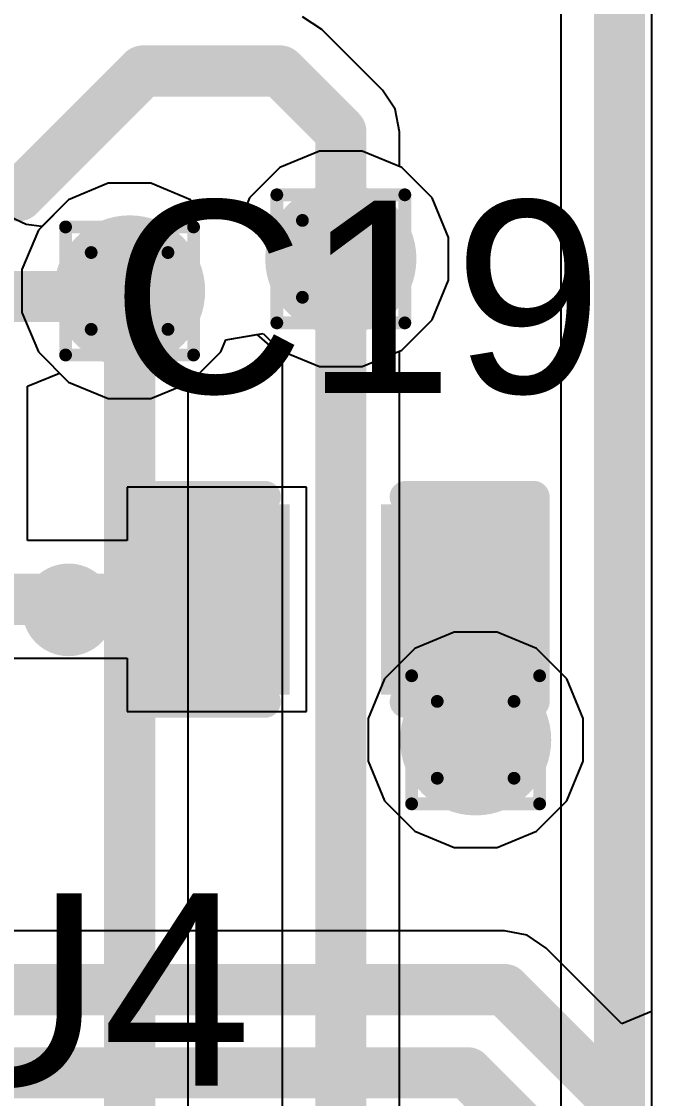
# Model space of a CAD drawing. Header units: inches. Extents: x -6 to 5433, y -4 to 5447.
# Drawn here: x 63.711 to 66.211, y 15.272 to 19.544 of the extents above; entities that cross this region are included whole.
import ezdxf

# ---------------------------------------------------------------- set-up
doc = ezdxf.new("R2010")
doc.units = ezdxf.units.IN
for name, color, linetype in [('Bottom Layer', 5, 'Continuous'), ('Drill Drawing', 1, 'Continuous'), ('Ground', 16, 'Continuous'), ('Power', 76, 'Continuous'), ('Top Layer', 1, 'Continuous'), ('Top Overlay', 2, 'Continuous'), ('Top Paste', 8, 'Continuous'), ('Top Solder', 216, 'Continuous'), ('Via Holes', 16, 'Continuous')]:
    doc.layers.add(name, color=color, linetype=linetype)
doc.styles.add('Arial', font='', dxfattribs={"height": 0.2})
doc.styles.get('Arial').set_extended_font_data('Arial')

msp = doc.modelspace()

# ---------------------------------------------------------------- hatches: boundary and pattern name
at = {"layer": 'Bottom Layer'}
h = msp.add_hatch(color=5, dxfattribs=at)
edge = h.paths.add_edge_path()
edge.add_arc((64.978, 18.6022), 0.3, 0, 360)
h = msp.add_hatch(color=5, dxfattribs=at)
edge = h.paths.add_edge_path()
edge.add_arc((64.1396, 18.4748), 0.3, 0, 360)
h = msp.add_hatch(color=5, dxfattribs=at)
edge = h.paths.add_edge_path()
edge.add_arc((65.513, 16.6943), 0.3, 0, 360)
at = {"layer": 'Ground'}
h = msp.add_hatch(color=16, dxfattribs=at)
edge = h.paths.add_edge_path()
edge.add_arc((64.978, 18.6022), 0.3, 0, 360)
h = msp.add_hatch(color=16, dxfattribs=at)
edge = h.paths.add_edge_path()
edge.add_arc((64.1396, 18.4748), 0.3, 0, 360)
h = msp.add_hatch(color=16, dxfattribs=at)
edge = h.paths.add_edge_path()
edge.add_arc((65.513, 16.6943), 0.3, 0, 360)
at = {"layer": 'Power'}
h = msp.add_hatch(color=76, dxfattribs=at)
edge = h.paths.add_edge_path()
edge.add_arc((64.978, 18.6022), 0.3, 0, 360)
h = msp.add_hatch(color=76, dxfattribs=at)
edge = h.paths.add_edge_path()
edge.add_arc((64.1396, 18.4748), 0.3, 0, 360)
h = msp.add_hatch(color=76, dxfattribs=at)
edge = h.paths.add_edge_path()
edge.add_arc((65.513, 16.6943), 0.3, 0, 360)
at = {"layer": 'Top Layer'}
h = msp.add_hatch(color=1, dxfattribs=at)
edge = h.paths.add_edge_path()
edge.add_arc((64.978, 18.6022), 0.3, 0, 360)
h = msp.add_hatch(color=1, dxfattribs=at)
edge = h.paths.add_edge_path()
edge.add_arc((64.1396, 18.4748), 0.3, 0, 360)
for points in [[(64.7145, 17.5689), (64.7145, 16.9339), (64.2573, 16.9339), (64.2573, 17.5689)], [(65.6543, 17.5689), (65.6543, 16.9339), (65.1971, 16.9339), (65.1971, 17.5689)]]:
    msp.add_hatch(color=1, dxfattribs=at).paths.add_polyline_path(points)
h = msp.add_hatch(color=1, dxfattribs=at)
edge = h.paths.add_edge_path()
edge.add_arc((65.513, 16.6943), 0.3, 0, 360)
at = {"layer": 'Top Paste'}
for points in [[(64.7145, 17.5689), (64.7145, 16.9339), (64.2573, 16.9339), (64.2573, 17.5689)], [(65.6543, 17.5689), (65.6543, 16.9339), (65.1971, 16.9339), (65.1971, 17.5689)]]:
    msp.add_hatch(color=8, dxfattribs=at).paths.add_polyline_path(points)
at = {"layer": 'Top Solder'}
for points in [[(64.7745, 17.6289), (64.7745, 16.8739), (64.1973, 16.8739), (64.1973, 17.6289)], [(65.7143, 17.6289), (65.7143, 16.8739), (65.1371, 16.8739), (65.1371, 17.6289)]]:
    msp.add_hatch(color=216, dxfattribs=at).paths.add_polyline_path(points)
at = {"layer": 'Via Holes'}
h = msp.add_hatch(color=7, dxfattribs=at)
edge = h.paths.add_edge_path()
edge.add_arc((64.978, 18.6022), 0.15, 0, 360)
h = msp.add_hatch(color=7, dxfattribs=at)
edge = h.paths.add_edge_path()
edge.add_arc((64.1396, 18.4748), 0.15, 0, 360)
h = msp.add_hatch(color=7, dxfattribs=at)
edge = h.paths.add_edge_path()
edge.add_arc((65.513, 16.6943), 0.15, 0, 360)

# ---------------------------------------------------------------- linework, layer by layer
at = {"layer": 'Bottom Layer'}
for p, q in [((66.2108, 26.6486), (66.2108, 13.3675)), ((64.8931, 19.0292), (64.7361, 18.9642)), ((65.0629, 19.0292), (64.8931, 19.0292)), ((65.2199, 18.9642), (65.0629, 19.0292)), ((64.7361, 18.9642), (64.616, 18.8441)), ((65.34, 18.8441), (65.2199, 18.9642)), ((64.0547, 18.9018), (63.8977, 18.8367)), ((64.2246, 18.9018), (64.0547, 18.9018)), ((64.3815, 18.8367), (64.2246, 18.9018)), ((64.616, 18.8441), (64.5959, 18.7956)), ((65.405, 18.6872), (65.34, 18.8441)), ((63.8977, 18.8367), (63.7776, 18.7166)), ((64.448, 18.7703), (64.3815, 18.8367)), ((64.5959, 18.7956), (64.448, 18.7703)), ((63.7776, 18.7166), (63.7126, 18.5597)), ((65.405, 18.5173), (65.405, 18.6872)), ((63.7126, 18.5597), (63.7126, 18.3898)), ((65.34, 18.3604), (65.405, 18.5173)), ((63.7126, 18.3898), (63.7776, 18.2329)), ((65.2199, 18.2403), (65.34, 18.3604)), ((64.5217, 18.2814), (64.6697, 18.3067)), ((64.6697, 18.3067), (64.7361, 18.2403)), ((64.5016, 18.2329), (64.5217, 18.2814)), ((63.7776, 18.2329), (63.8977, 18.1128)), ((64.3815, 18.1128), (64.5016, 18.2329)), ((64.7361, 18.2403), (64.8931, 18.1752)), ((65.0629, 18.1752), (65.2199, 18.2403)), ((64.8931, 18.1752), (65.0629, 18.1752)), ((63.8977, 18.1128), (64.0547, 18.0478)), ((64.2246, 18.0478), (64.3815, 18.1128)), ((64.0547, 18.0478), (64.2246, 18.0478))]:
    msp.add_line(p, q, dxfattribs=at)
at = {"layer": 'Drill Drawing'}
for points in [[(64.724, 18.8562, 0.0508, 0.0508, 0), (65.232, 18.8562, 0.0508, 0.0508, 0)], [(64.724, 18.3482, 0.0508, 0.0508, 0), (64.724, 18.8562, 0.0508, 0.0508, 0)], [(65.232, 18.3482, 0.0508, 0.0508, 0), (65.232, 18.8562, 0.0508, 0.0508, 0)], [(63.8856, 18.7288, 0.0508, 0.0508, 0), (64.3936, 18.7288, 0.0508, 0.0508, 0)], [(63.8856, 18.2208, 0.0508, 0.0508, 0), (63.8856, 18.7288, 0.0508, 0.0508, 0)], [(64.3936, 18.2208, 0.0508, 0.0508, 0), (64.3936, 18.7288, 0.0508, 0.0508, 0)], [(64.8256, 18.7546, 0.0508, 0.0508, 0), (65.1304, 18.7546, 0.0508, 0.0508, 0)], [(64.8256, 18.4498, 0.0508, 0.0508, 0), (64.8256, 18.7546, 0.0508, 0.0508, 0)], [(65.1304, 18.4498, 0.0508, 0.0508, 0), (65.1304, 18.7546, 0.0508, 0.0508, 0)], [(63.9872, 18.6272, 0.0508, 0.0508, 0), (64.292, 18.6272, 0.0508, 0.0508, 0)], [(63.9872, 18.3224, 0.0508, 0.0508, 0), (63.9872, 18.6272, 0.0508, 0.0508, 0)], [(64.292, 18.3224, 0.0508, 0.0508, 0), (64.292, 18.6272, 0.0508, 0.0508, 0)], [(64.8256, 18.4498, 0.0508, 0.0508, 0), (65.1304, 18.4498, 0.0508, 0.0508, 0)], [(64.724, 18.3482, 0.0508, 0.0508, 0), (65.232, 18.3482, 0.0508, 0.0508, 0)], [(63.9872, 18.3224, 0.0508, 0.0508, 0), (64.292, 18.3224, 0.0508, 0.0508, 0)], [(63.8856, 18.2208, 0.0508, 0.0508, 0), (64.3936, 18.2208, 0.0508, 0.0508, 0)], [(65.259, 16.9483, 0.0508, 0.0508, 0), (65.767, 16.9483, 0.0508, 0.0508, 0)], [(65.259, 16.4403, 0.0508, 0.0508, 0), (65.259, 16.9483, 0.0508, 0.0508, 0)], [(65.767, 16.4403, 0.0508, 0.0508, 0), (65.767, 16.9483, 0.0508, 0.0508, 0)], [(65.3606, 16.8467, 0.0508, 0.0508, 0), (65.6654, 16.8467, 0.0508, 0.0508, 0)], [(65.3606, 16.5419, 0.0508, 0.0508, 0), (65.3606, 16.8467, 0.0508, 0.0508, 0)], [(65.6654, 16.5419, 0.0508, 0.0508, 0), (65.6654, 16.8467, 0.0508, 0.0508, 0)], [(65.3606, 16.5419, 0.0508, 0.0508, 0), (65.6654, 16.5419, 0.0508, 0.0508, 0)], [(65.259, 16.4403, 0.0508, 0.0508, 0), (65.767, 16.4403, 0.0508, 0.0508, 0)]]:
    msp.add_lwpolyline(points, format="xyseb", dxfattribs=at)
for points in [[(64.7113, 18.8562, 0.0254, 0.0254, 1), (64.7367, 18.8562, 0.0254, 0.0254, 1)], [(64.7113, 18.8562, 0.0254, 0.0254, 1), (64.7367, 18.8562, 0.0254, 0.0254, 1)], [(65.2193, 18.8562, 0.0254, 0.0254, 1), (65.2447, 18.8562, 0.0254, 0.0254, 1)], [(65.2193, 18.8562, 0.0254, 0.0254, 1), (65.2447, 18.8562, 0.0254, 0.0254, 1)], [(63.8729, 18.7288, 0.0254, 0.0254, 1), (63.8983, 18.7288, 0.0254, 0.0254, 1)], [(63.8729, 18.7288, 0.0254, 0.0254, 1), (63.8983, 18.7288, 0.0254, 0.0254, 1)], [(64.3809, 18.7288, 0.0254, 0.0254, 1), (64.4063, 18.7288, 0.0254, 0.0254, 1)], [(64.3809, 18.7288, 0.0254, 0.0254, 1), (64.4063, 18.7288, 0.0254, 0.0254, 1)], [(64.8129, 18.7546, 0.0254, 0.0254, 1), (64.8383, 18.7546, 0.0254, 0.0254, 1)], [(64.8129, 18.7546, 0.0254, 0.0254, 1), (64.8383, 18.7546, 0.0254, 0.0254, 1)], [(65.1177, 18.7546, 0.0254, 0.0254, 1), (65.1431, 18.7546, 0.0254, 0.0254, 1)], [(65.1177, 18.7546, 0.0254, 0.0254, 1), (65.1431, 18.7546, 0.0254, 0.0254, 1)], [(63.9745, 18.6272, 0.0254, 0.0254, 1), (63.9999, 18.6272, 0.0254, 0.0254, 1)], [(63.9745, 18.6272, 0.0254, 0.0254, 1), (63.9999, 18.6272, 0.0254, 0.0254, 1)], [(64.2793, 18.6272, 0.0254, 0.0254, 1), (64.3047, 18.6272, 0.0254, 0.0254, 1)], [(64.2793, 18.6272, 0.0254, 0.0254, 1), (64.3047, 18.6272, 0.0254, 0.0254, 1)], [(64.8129, 18.4498, 0.0254, 0.0254, 1), (64.8383, 18.4498, 0.0254, 0.0254, 1)], [(64.8129, 18.4498, 0.0254, 0.0254, 1), (64.8383, 18.4498, 0.0254, 0.0254, 1)], [(65.1177, 18.4498, 0.0254, 0.0254, 1), (65.1431, 18.4498, 0.0254, 0.0254, 1)], [(65.1177, 18.4498, 0.0254, 0.0254, 1), (65.1431, 18.4498, 0.0254, 0.0254, 1)], [(64.7113, 18.3482, 0.0254, 0.0254, 1), (64.7367, 18.3482, 0.0254, 0.0254, 1)], [(64.7113, 18.3482, 0.0254, 0.0254, 1), (64.7367, 18.3482, 0.0254, 0.0254, 1)], [(65.2193, 18.3482, 0.0254, 0.0254, 1), (65.2447, 18.3482, 0.0254, 0.0254, 1)], [(65.2193, 18.3482, 0.0254, 0.0254, 1), (65.2447, 18.3482, 0.0254, 0.0254, 1)], [(63.9745, 18.3224, 0.0254, 0.0254, 1), (63.9999, 18.3224, 0.0254, 0.0254, 1)], [(63.9745, 18.3224, 0.0254, 0.0254, 1), (63.9999, 18.3224, 0.0254, 0.0254, 1)], [(64.2793, 18.3224, 0.0254, 0.0254, 1), (64.3047, 18.3224, 0.0254, 0.0254, 1)], [(64.2793, 18.3224, 0.0254, 0.0254, 1), (64.3047, 18.3224, 0.0254, 0.0254, 1)], [(63.8729, 18.2208, 0.0254, 0.0254, 1), (63.8983, 18.2208, 0.0254, 0.0254, 1)], [(63.8729, 18.2208, 0.0254, 0.0254, 1), (63.8983, 18.2208, 0.0254, 0.0254, 1)], [(64.3809, 18.2208, 0.0254, 0.0254, 1), (64.4063, 18.2208, 0.0254, 0.0254, 1)], [(64.3809, 18.2208, 0.0254, 0.0254, 1), (64.4063, 18.2208, 0.0254, 0.0254, 1)], [(65.2463, 16.9483, 0.0254, 0.0254, 1), (65.2717, 16.9483, 0.0254, 0.0254, 1)], [(65.2463, 16.9483, 0.0254, 0.0254, 1), (65.2717, 16.9483, 0.0254, 0.0254, 1)], [(65.7543, 16.9483, 0.0254, 0.0254, 1), (65.7797, 16.9483, 0.0254, 0.0254, 1)], [(65.7543, 16.9483, 0.0254, 0.0254, 1), (65.7797, 16.9483, 0.0254, 0.0254, 1)], [(65.3479, 16.8467, 0.0254, 0.0254, 1), (65.3733, 16.8467, 0.0254, 0.0254, 1)], [(65.3479, 16.8467, 0.0254, 0.0254, 1), (65.3733, 16.8467, 0.0254, 0.0254, 1)], [(65.6527, 16.8467, 0.0254, 0.0254, 1), (65.6781, 16.8467, 0.0254, 0.0254, 1)], [(65.6527, 16.8467, 0.0254, 0.0254, 1), (65.6781, 16.8467, 0.0254, 0.0254, 1)], [(65.3479, 16.5419, 0.0254, 0.0254, 1), (65.3733, 16.5419, 0.0254, 0.0254, 1)], [(65.3479, 16.5419, 0.0254, 0.0254, 1), (65.3733, 16.5419, 0.0254, 0.0254, 1)], [(65.6527, 16.5419, 0.0254, 0.0254, 1), (65.6781, 16.5419, 0.0254, 0.0254, 1)], [(65.6527, 16.5419, 0.0254, 0.0254, 1), (65.6781, 16.5419, 0.0254, 0.0254, 1)], [(65.2463, 16.4403, 0.0254, 0.0254, 1), (65.2717, 16.4403, 0.0254, 0.0254, 1)], [(65.2463, 16.4403, 0.0254, 0.0254, 1), (65.2717, 16.4403, 0.0254, 0.0254, 1)], [(65.7543, 16.4403, 0.0254, 0.0254, 1), (65.7797, 16.4403, 0.0254, 0.0254, 1)], [(65.7543, 16.4403, 0.0254, 0.0254, 1), (65.7797, 16.4403, 0.0254, 0.0254, 1)]]:
    msp.add_lwpolyline(points, format="xyseb", close=True, dxfattribs=at)
at = {"layer": 'Ground'}
for p, q in [((65.8508, 25.6642), (65.8508, 13.5842)), ((64.8931, 19.0292), (64.7361, 18.9642)), ((65.0629, 19.0292), (64.8931, 19.0292)), ((65.2199, 18.9642), (65.0629, 19.0292)), ((64.7361, 18.9642), (64.616, 18.8441)), ((65.34, 18.8441), (65.2199, 18.9642)), ((64.0547, 18.9018), (63.8977, 18.8367)), ((64.2246, 18.9018), (64.0547, 18.9018)), ((64.3815, 18.8367), (64.2246, 18.9018)), ((64.616, 18.8441), (64.5959, 18.7956)), ((65.405, 18.6872), (65.34, 18.8441)), ((63.8977, 18.8367), (63.7909, 18.7299)), ((64.448, 18.7703), (64.3815, 18.8367)), ((63.7288, 18.739), (63.6639, 18.7688)), ((64.5959, 18.7956), (64.448, 18.7703)), ((63.7909, 18.7299), (63.7288, 18.739)), ((65.405, 18.5173), (65.405, 18.6872)), ((65.34, 18.3604), (65.405, 18.5173)), ((65.2199, 18.2403), (65.34, 18.3604)), ((64.5217, 18.2814), (64.6452, 18.3025)), ((64.6452, 18.3025), (64.7449, 18.2154)), ((64.5016, 18.2329), (64.5217, 18.2814)), ((64.3815, 18.1128), (64.5016, 18.2329)), ((64.7449, 18.2154), (64.7449, 12.9371)), ((65.2111, 18.2366), (65.2199, 18.2403)), ((65.2111, 13.3579), (65.2111, 18.2366)), ((64.3727, 18.1091), (64.3815, 18.1128)), ((64.3727, 12.7445), (64.3727, 18.1091))]:
    msp.add_line(p, q, dxfattribs=at)
for points in [[(66.0838, 13.2896, 0.2032, 0.2032, 0), (66.0838, 25.7607, 0.2032, 0.2032, 0)], [(64.978, 12.8405, 0.2032, 0.2032, 0), (64.978, 18.6022, 0.2032, 0.2032, 0)], [(64.1396, 12.626, 0.2032, 0.2032, 0), (64.1396, 18.4748, 0.2032, 0.2032, 0)]]:
    msp.add_lwpolyline(points, format="xyseb", dxfattribs=at)
for points in [[(64.9272, 18.6022, 0.1016, 0.1016, 1), (65.0288, 18.6022, 0.1016, 0.1016, 1)], [(64.0888, 18.4748, 0.1016, 0.1016, 1), (64.1904, 18.4748, 0.1016, 0.1016, 1)]]:
    msp.add_lwpolyline(points, format="xyseb", close=True, dxfattribs=at)
at = {"layer": 'Power'}
for p, q in [((66.2108, 33.995), (66.2108, 13.3675)), ((64.8931, 19.0292), (64.7361, 18.9642)), ((65.0629, 19.0292), (64.8931, 19.0292)), ((65.2199, 18.9642), (65.0629, 19.0292)), ((64.7361, 18.9642), (64.616, 18.8441)), ((65.34, 18.8441), (65.2199, 18.9642)), ((64.0547, 18.9018), (63.8977, 18.8367)), ((64.2246, 18.9018), (64.0547, 18.9018)), ((64.3815, 18.8367), (64.2246, 18.9018)), ((64.616, 18.8441), (64.5959, 18.7956)), ((65.405, 18.6872), (65.34, 18.8441)), ((63.8977, 18.8367), (63.7776, 18.7166)), ((64.448, 18.7703), (64.3815, 18.8367)), ((64.5959, 18.7956), (64.448, 18.7703)), ((63.7776, 18.7166), (63.7126, 18.5597)), ((65.405, 18.5173), (65.405, 18.6872)), ((63.7126, 18.5597), (63.7126, 18.3898)), ((65.34, 18.3604), (65.405, 18.5173)), ((63.7126, 18.3898), (63.7776, 18.2329)), ((65.2199, 18.2403), (65.34, 18.3604)), ((64.5217, 18.2814), (64.6697, 18.3067)), ((64.6697, 18.3067), (64.7361, 18.2403)), ((64.5016, 18.2329), (64.5217, 18.2814)), ((63.7776, 18.2329), (63.8977, 18.1128)), ((64.3815, 18.1128), (64.5016, 18.2329)), ((64.7361, 18.2403), (64.8931, 18.1752)), ((65.0629, 18.1752), (65.2199, 18.2403)), ((64.8931, 18.1752), (65.0629, 18.1752)), ((63.8977, 18.1128), (64.0547, 18.0478)), ((64.2246, 18.0478), (64.3815, 18.1128)), ((64.0547, 18.0478), (64.2246, 18.0478)), ((65.4281, 17.1213), (65.2712, 17.0563)), ((65.598, 17.1213), (65.4281, 17.1213)), ((65.7549, 17.0563), (65.598, 17.1213)), ((65.2712, 17.0563), (65.151, 16.9362)), ((65.875, 16.9362), (65.7549, 17.0563)), ((65.151, 16.9362), (65.086, 16.7793)), ((65.94, 16.7793), (65.875, 16.9362)), ((65.086, 16.7793), (65.086, 16.6094)), ((65.94, 16.6094), (65.94, 16.7793)), ((65.086, 16.6094), (65.151, 16.4525)), ((65.875, 16.4525), (65.94, 16.6094)), ((65.151, 16.4525), (65.2712, 16.3324)), ((65.7549, 16.3324), (65.875, 16.4525)), ((65.2712, 16.3324), (65.4281, 16.2673)), ((65.598, 16.2673), (65.7549, 16.3324)), ((65.4281, 16.2673), (65.598, 16.2673))]:
    msp.add_line(p, q, dxfattribs=at)
at = {"layer": 'Top Layer'}
for p, q in [((66.2108, 26.6486), (66.2108, 15.6162)), ((64.9021, 19.5121), (64.8265, 19.5627)), ((65.1428, 19.2714), (64.9021, 19.5121)), ((65.1933, 19.1958), (65.1428, 19.2714)), ((65.2111, 19.1066), (65.1933, 19.1958)), ((65.2111, 18.9679), (65.2111, 19.1066)), ((65.2199, 18.9642), (65.2111, 18.9679)), ((65.34, 18.8441), (65.2199, 18.9642)), ((65.405, 18.6872), (65.34, 18.8441)), ((65.405, 18.5173), (65.405, 18.6872)), ((65.34, 18.3604), (65.405, 18.5173)), ((65.2199, 18.2403), (65.34, 18.3604)), ((64.5217, 18.2814), (64.6697, 18.3067)), ((64.6697, 18.3067), (64.7361, 18.2403)), ((64.5016, 18.2329), (64.5217, 18.2814)), ((64.3815, 18.1128), (64.5016, 18.2329)), ((64.7361, 18.2403), (64.8931, 18.1752)), ((65.0629, 18.1752), (65.2199, 18.2403)), ((64.8931, 18.1752), (65.0629, 18.1752)), ((63.7344, 18.0965), (63.8614, 18.1491)), ((63.8614, 18.1491), (63.8977, 18.1128)), ((63.7344, 17.4845), (63.7344, 18.0965)), ((63.8977, 18.1128), (64.0547, 18.0478)), ((64.2246, 18.0478), (64.3815, 18.1128)), ((64.0547, 18.0478), (64.2246, 18.0478)), ((64.8415, 17.6959), (64.1303, 17.6959)), ((64.1303, 17.6959), (64.1303, 17.4845)), ((64.8415, 16.8069), (64.8415, 17.6959)), ((64.1303, 17.4845), (63.7344, 17.4845)), ((62.6691, 17.0184), (64.1303, 17.0184)), ((64.1303, 17.0184), (64.1303, 16.8069)), ((64.1303, 16.8069), (64.8415, 16.8069)), ((65.6279, 15.9367), (62.7008, 15.9367)), ((65.7171, 15.9189), (65.6279, 15.9367)), ((65.7927, 15.8684), (65.7171, 15.9189)), ((66.0935, 15.5676), (65.7927, 15.8684)), ((66.2108, 15.6162), (66.0935, 15.5676))]:
    msp.add_line(p, q, dxfattribs=at)
for points in [[(63.6986, 18.853, 0.2032, 0.2032, 0), (64.1929, 19.3473, 0.2032, 0.2032, 0)], [(64.1929, 19.3473, 0.2032, 0.2032, 0), (64.7373, 19.3473, 0.2032, 0.2032, 0)], [(64.7373, 19.3473, 0.2032, 0.2032, 0), (64.978, 19.1066, 0.2032, 0.2032, 0)], [(64.978, 18.6022, 0.2032, 0.2032, 0), (64.978, 19.1066, 0.2032, 0.2032, 0)], [(63.1715, 18.853, 0.2032, 0.2032, 0), (63.6986, 18.853, 0.2032, 0.2032, 0)], [(63.1715, 18.453, 0.2032, 0.2032, 0), (64.1179, 18.453, 0.2032, 0.2032, 0)], [(64.1179, 18.453, 0.2032, 0.2032, 0), (64.1396, 18.4748, 0.2032, 0.2032, 0)], [(63.1699, 17.2514, 0.2032, 0.2032, 0), (64.2827, 17.2514, 0.2032, 0.2032, 0)], [(62.6042, 15.7036, 0.2032, 0.2032, 0), (65.6279, 15.7036, 0.2032, 0.2032, 0)], [(65.6279, 15.7036, 0.2032, 0.2032, 0), (66.0737, 15.2578, 0.2032, 0.2032, 0)], [(62.1764, 15.3734, 0.2032, 0.2032, 0), (65.481, 15.3734, 0.2032, 0.2032, 0)], [(65.481, 15.3734, 0.2032, 0.2032, 0), (65.7435, 15.1109, 0.2032, 0.2032, 0)], [(66.0737, 13.4826, 0.2032, 0.2032, 0), (66.0737, 15.2578, 0.2032, 0.2032, 0)]]:
    msp.add_lwpolyline(points, format="xyseb", dxfattribs=at)
for points in [[(64.1421, 19.3473, 0.1016, 0.1016, 1), (64.2437, 19.3473, 0.1016, 0.1016, 1)], [(64.1421, 19.3473, 0.1016, 0.1016, 1), (64.2437, 19.3473, 0.1016, 0.1016, 1)], [(64.6865, 19.3473, 0.1016, 0.1016, 1), (64.7881, 19.3473, 0.1016, 0.1016, 1)], [(64.6865, 19.3473, 0.1016, 0.1016, 1), (64.7881, 19.3473, 0.1016, 0.1016, 1)], [(64.9272, 19.1066, 0.1016, 0.1016, 1), (65.0288, 19.1066, 0.1016, 0.1016, 1)], [(64.9272, 19.1066, 0.1016, 0.1016, 1), (65.0288, 19.1066, 0.1016, 0.1016, 1)], [(63.6478, 18.853, 0.1016, 0.1016, 1), (63.7494, 18.853, 0.1016, 0.1016, 1)], [(63.6478, 18.853, 0.1016, 0.1016, 1), (63.7494, 18.853, 0.1016, 0.1016, 1)], [(64.9272, 18.6022, 0.1016, 0.1016, 1), (65.0288, 18.6022, 0.1016, 0.1016, 1)], [(64.0671, 18.453, 0.1016, 0.1016, 1), (64.1687, 18.453, 0.1016, 0.1016, 1)], [(64.0671, 18.453, 0.1016, 0.1016, 1), (64.1687, 18.453, 0.1016, 0.1016, 1)], [(64.0888, 18.4748, 0.1016, 0.1016, 1), (64.1904, 18.4748, 0.1016, 0.1016, 1)], [(64.2319, 17.2514, 0.1016, 0.1016, 1), (64.3335, 17.2514, 0.1016, 0.1016, 1)], [(65.5771, 15.7036, 0.1016, 0.1016, 1), (65.6787, 15.7036, 0.1016, 0.1016, 1)], [(65.5771, 15.7036, 0.1016, 0.1016, 1), (65.6787, 15.7036, 0.1016, 0.1016, 1)], [(65.4302, 15.3734, 0.1016, 0.1016, 1), (65.5318, 15.3734, 0.1016, 0.1016, 1)], [(65.4302, 15.3734, 0.1016, 0.1016, 1), (65.5318, 15.3734, 0.1016, 0.1016, 1)], [(66.0229, 15.2578, 0.1016, 0.1016, 1), (66.1245, 15.2578, 0.1016, 0.1016, 1)], [(66.0229, 15.2578, 0.1016, 0.1016, 1), (66.1245, 15.2578, 0.1016, 0.1016, 1)]]:
    msp.add_lwpolyline(points, format="xyseb", close=True, dxfattribs=at)
at = {"layer": 'Top Overlay'}
for points in [[(64.1684, 17.6578, 0.127, 0.127, 0), (64.6764, 17.6578, 0.127, 0.127, 0)], [(64.1684, 16.845, 0.127, 0.127, 0), (64.1684, 17.6578, 0.127, 0.127, 0)], [(65.2352, 17.6578, 0.127, 0.127, 0), (65.7432, 17.6578, 0.127, 0.127, 0)], [(65.7432, 16.845, 0.127, 0.127, 0), (65.7432, 17.6578, 0.127, 0.127, 0)], [(64.1684, 16.845, 0.127, 0.127, 0), (64.6764, 16.845, 0.127, 0.127, 0)], [(65.2352, 16.845, 0.127, 0.127, 0), (65.7432, 16.845, 0.127, 0.127, 0)]]:
    msp.add_lwpolyline(points, format="xyseb", dxfattribs=at)
for points in [[(64.1367, 17.6578, 0.0635, 0.0635, 1), (64.2002, 17.6578, 0.0635, 0.0635, 1)], [(64.1367, 17.6578, 0.0635, 0.0635, 1), (64.2002, 17.6578, 0.0635, 0.0635, 1)], [(64.6447, 17.6578, 0.0635, 0.0635, 1), (64.7082, 17.6578, 0.0635, 0.0635, 1)], [(65.2035, 17.6578, 0.0635, 0.0635, 1), (65.267, 17.6578, 0.0635, 0.0635, 1)], [(65.7115, 17.6578, 0.0635, 0.0635, 1), (65.775, 17.6578, 0.0635, 0.0635, 1)], [(65.7115, 17.6578, 0.0635, 0.0635, 1), (65.775, 17.6578, 0.0635, 0.0635, 1)], [(63.9543, 17.2098, 0.254, 0.254, 1), (63.8407, 17.2098, 0.254, 0.254, 1)], [(63.7772, 17.2098, 0.127, 0.127, 1), (63.9042, 17.2098, 0.127, 0.127, 1)], [(63.8908, 17.2098, 0.127, 0.127, 1), (64.0178, 17.2098, 0.127, 0.127, 1)], [(64.1367, 16.845, 0.0635, 0.0635, 1), (64.2002, 16.845, 0.0635, 0.0635, 1)], [(64.1367, 16.845, 0.0635, 0.0635, 1), (64.2002, 16.845, 0.0635, 0.0635, 1)], [(64.6447, 16.845, 0.0635, 0.0635, 1), (64.7082, 16.845, 0.0635, 0.0635, 1)], [(65.2035, 16.845, 0.0635, 0.0635, 1), (65.267, 16.845, 0.0635, 0.0635, 1)], [(65.7115, 16.845, 0.0635, 0.0635, 1), (65.775, 16.845, 0.0635, 0.0635, 1)], [(65.7115, 16.845, 0.0635, 0.0635, 1), (65.775, 16.845, 0.0635, 0.0635, 1)]]:
    msp.add_lwpolyline(points, format="xyseb", close=True, dxfattribs=at)

# ---------------------------------------------------------------- texts
at = {"layer": 'Top Overlay', "style": 'Arial'}
for s, p in [('C19', (64.0653, 18.0706)), ('U4', (63.2627, 15.3227))]:
    msp.add_text(s, height=0.762, dxfattribs=at).set_placement(p)

doc.saveas('drawing.dxf')
